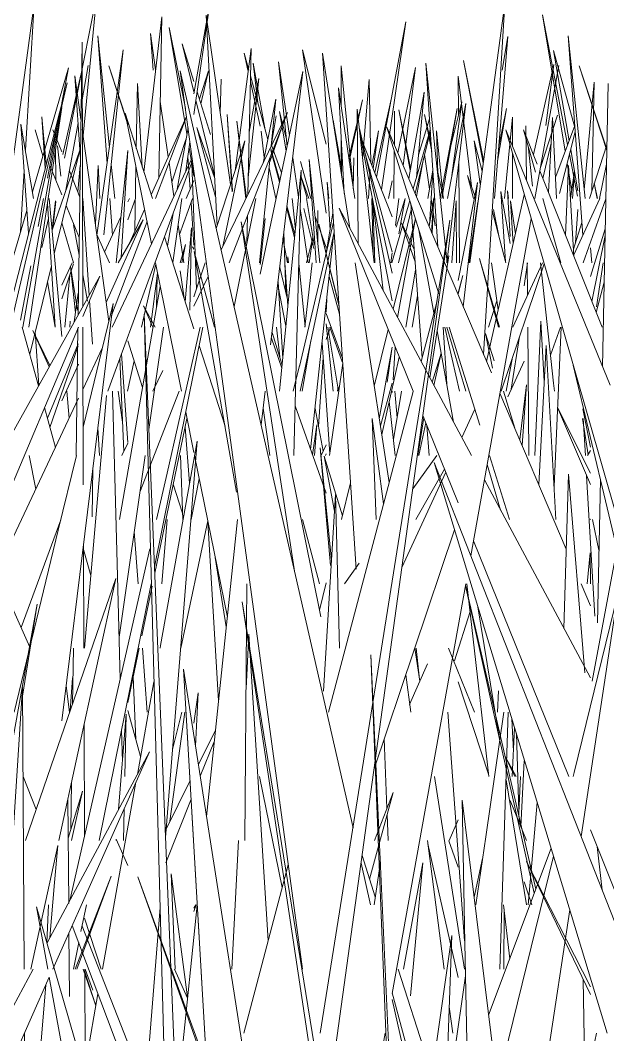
# Model space of a CAD drawing. Header units: millimetres. Extents: x -10020 to 20888, y -4665 to 12339.
# Drawn here: x 1667.69 to 1692.94, y 3071.97 to 3115.57 of the extents above; entities that cross this region are included whole.
import ezdxf

# ---------------------------------------------------------------- set-up
doc = ezdxf.new("R2010")
doc.units = ezdxf.units.MM
doc.layers.add('G-IMPT', color=8, linetype='Continuous', lineweight=9)

# ---------------------------------------------------------------- blocks, each defined once
blk = doc.blocks.new('Grass Array - 25_dwg-439225-West')
at = {"layer": 'G-IMPT'}
for p, q in [((1680.832, 3105.552), (1680.522, 3106.797)), ((1680.832, 3105.554), (1680.522, 3106.797)), ((1681.391, 3103.306), (1681, 3104.875)), ((1681.39, 3103.32), (1681.001, 3104.879))]:
    blk.add_line(p, q, dxfattribs=at)
blk = doc.blocks.new('Grass Array - 25_dwg-V17-West')
at = {"layer": 'G-IMPT'}
for p, q in [((1675.155, 3112.4), (1675.853, 3116.388)), ((1675.155, 3111.515), (1675.853, 3116.388)), ((1688.518, 3116.294), (1687.008, 3105.142)), ((1688.518, 3116.294), (1687.603, 3101.207)), ((1676.731, 3108.513), (1675.675, 3115.791)), ((1676.151, 3106.73), (1675.675, 3115.791)), ((1674.854, 3110.681), (1674.094, 3115.25)), ((1674.788, 3111.778), (1674.094, 3115.25)), ((1691.975, 3107.901), (1691.245, 3114.893)), ((1691.876, 3106.333), (1691.245, 3114.893)), ((1670.178, 3102.907), (1670.343, 3114.624)), ((1670.377, 3103.264), (1670.343, 3114.624)), ((1675.155, 3112.487), (1674.651, 3114.552)), ((1675.155, 3112.931), (1674.651, 3114.552)), ((1672.115, 3114.294), (1670.986, 3106.335)), ((1672.115, 3114.294), (1671.276, 3106.344)), ((1681.85, 3106.639), (1680.686, 3114.151)), ((1682.127, 3091.974), (1680.686, 3114.151)), ((1681.994, 3108.399), (1681.479, 3113.614)), ((1681.485, 3111.86), (1681.479, 3113.614)), ((1686.034, 3105.142), (1685.13, 3113.725)), ((1685.64, 3105.823), (1685.13, 3113.725)), ((1689.747, 3109.794), (1690.625, 3113.659)), ((1690.84, 3113.616), (1689.813, 3107.901)), ((1690.275, 3111.045), (1690.625, 3113.659)), ((1691.722, 3113.603), (1692.903, 3109.974)), ((1691.722, 3113.603), (1692.904, 3110.027)), ((1692.904, 3110.027), (1691.722, 3113.603)), ((1668.208, 3108.2), (1669.762, 3113.527)), ((1669.475, 3112.022), (1669.762, 3113.527)), ((1670.296, 3111.306), (1670.04, 3113.175)), ((1670.272, 3109.593), (1670.04, 3113.175)), ((1681.994, 3080.859), (1674.568, 3113.397)), ((1676.154, 3101.728), (1674.568, 3113.397)), ((1677.996, 3104.659), (1679.84, 3113.359)), ((1678.448, 3101.615), (1679.84, 3113.359)), ((1669.699, 3112.881), (1664.68, 3091.347)), ((1669.699, 3112.881), (1666.766, 3101.449)), ((1692.722, 3100.684), (1692.959, 3112.849)), ((1675.862, 3110.66), (1675.294, 3112.485)), ((1681.368, 3112.656), (1682.067, 3107.901)), ((1681.368, 3112.656), (1681.619, 3108.128)), ((1667.792, 3102.383), (1669.475, 3111.871)), ((1668.053, 3102.383), (1669.475, 3111.816)), ((1676.038, 3108.875), (1675.243, 3112.128)), ((1678.125, 3109.429), (1678.68, 3112.172)), ((1678.479, 3110.161), (1678.68, 3112.172)), ((1681.809, 3109.654), (1682.399, 3112.151)), ((1681.832, 3109.497), (1682.399, 3112.151)), ((1668.803, 3109.389), (1668.618, 3111.422)), ((1668.759, 3109.217), (1668.618, 3111.422)), ((1668.857, 3108.786), (1669.367, 3111.457)), ((1673.367, 3107.901), (1672.194, 3111.573)), ((1673.332, 3105.965), (1672.194, 3111.573)), ((1673.315, 3108.063), (1674.836, 3111.43)), ((1673.507, 3107.901), (1674.836, 3111.428)), ((1676.325, 3105.7), (1679.174, 3111.6)), ((1676.664, 3105.142), (1679.174, 3111.6)), ((1682.898, 3105.142), (1682.176, 3111.74)), ((1682.215, 3105.957), (1682.176, 3111.74)), ((1690.39, 3108.178), (1690.573, 3111.385)), ((1690.741, 3107.901), (1690.573, 3111.385)), ((1668.258, 3107.901), (1667.719, 3111.105)), ((1668.04, 3106.418), (1667.719, 3111.105)), ((1674.44, 3108.312), (1674.901, 3110.948)), ((1676.041, 3108.81), (1675.282, 3110.961)), ((1675.282, 3110.961), (1676.085, 3107.973)), ((1677.408, 3107.942), (1676.994, 3111.226)), ((1677.389, 3107.903), (1676.994, 3111.226)), ((1683.676, 3104.697), (1682.266, 3110.922)), ((1687.941, 3100.413), (1683.451, 3110.971)), ((1685.685, 3103.814), (1683.451, 3110.971)), ((1689.446, 3108.692), (1689.425, 3111.028)), ((1671.49, 3102.617), (1670.354, 3110.884)), ((1683.676, 3103.508), (1682.289, 3110.715)), ((1693.051, 3099.88), (1688.562, 3110.854)), ((1697.309, 3080.311), (1688.562, 3110.854)), ((1689.91, 3109.383), (1689.321, 3110.865)), ((1689.835, 3109.039), (1689.321, 3110.865)), ((1674.808, 3109.092), (1674.985, 3110.329)), ((1675.155, 3108.873), (1674.952, 3110.095)), ((1676.115, 3106.621), (1677.339, 3110.378)), ((1676.394, 3105.844), (1677.339, 3110.378)), ((1681.495, 3108.93), (1681.49, 3110.461)), ((1687.541, 3109.077), (1687.2, 3110.39)), ((1687.465, 3108.52), (1687.2, 3110.39)), ((1689.703, 3108.44), (1689.517, 3110.166)), ((1669.061, 3106.544), (1670.246, 3109.991)), ((1669.153, 3105.524), (1670.247, 3109.979)), ((1671.642, 3102.383), (1675.076, 3109.66)), ((1677.979, 3105.142), (1678.433, 3109.692)), ((1671.456, 3099.624), (1675.093, 3109.539)), ((1680.416, 3105.142), (1680.101, 3109.577)), ((1680.563, 3105.142), (1680.101, 3109.577)), ((1691.124, 3106.334), (1691.258, 3109.319)), ((1691.486, 3105.426), (1691.258, 3109.319)), ((1678.838, 3099.624), (1679.761, 3109.125)), ((1679.454, 3096.865), (1679.761, 3109.125)), ((1682.655, 3107.901), (1682.735, 3109.15)), ((1692.697, 3102.383), (1690.027, 3109.091)), ((1686.514, 3104.39), (1687.346, 3108.588)), ((1686.731, 3103.256), (1687.346, 3108.588)), ((1668.46, 3106.702), (1668.689, 3107.901)), ((1669.475, 3101.983), (1668.938, 3107.901)), ((1670.651, 3103.755), (1670.382, 3107.901)), ((1674.244, 3105.153), (1674.638, 3107.901)), ((1676.881, 3103.266), (1677.817, 3107.901)), ((1685.265, 3106.704), (1685.473, 3107.941)), ((1685.373, 3106.451), (1685.473, 3107.941)), ((1687.73, 3100.908), (1689.355, 3108.066)), ((1690.932, 3105.142), (1690.155, 3107.901)), ((1691.482, 3105.486), (1692.605, 3107.901)), ((1691.89, 3105.142), (1692.863, 3107.894)), ((1669.193, 3102.383), (1668.855, 3107.705)), ((1672.336, 3105.894), (1673.033, 3107.438)), ((1681.397, 3107.485), (1687.081, 3096.865)), ((1681.397, 3107.485), (1684.575, 3099.624)), ((1684.575, 3099.624), (1681.397, 3107.485)), ((1684.475, 3107.69), (1684.959, 3101.064)), ((1667.316, 3105.142), (1667.973, 3107.396)), ((1674.014, 3105.875), (1674.256, 3107.257)), ((1680.836, 3105.576), (1681.132, 3107.295)), ((1683.717, 3103.151), (1684.674, 3107.054)), ((1683.907, 3102.796), (1684.674, 3107.053)), ((1689.657, 3107.03), (1687.056, 3092.555)), ((1688.562, 3105.142), (1687.978, 3107.393)), ((1669.971, 3106.781), (1670.214, 3105.478)), ((1670.214, 3105.478), (1669.971, 3106.781)), ((1671.378, 3103.432), (1672.978, 3106.983)), ((1671.616, 3102.878), (1673.138, 3106.921)), ((1671.893, 3105.142), (1672.978, 3106.983)), ((1675.049, 3106.651), (1674.783, 3103.465)), ((1675.049, 3106.651), (1674.973, 3103.114)), ((1678.808, 3096.291), (1677.178, 3106.91)), ((1680.603, 3089.93), (1677.178, 3106.91)), ((1679.637, 3059.791), (1686.156, 3106.974)), ((1679.69, 3100.691), (1681.157, 3106.897)), ((1681.391, 3103.306), (1680.522, 3106.797)), ((1681.39, 3103.32), (1680.522, 3106.797)), ((1684.62, 3105.709), (1684.08, 3106.862)), ((1684.658, 3105.182), (1684.08, 3106.862)), ((1684.457, 3096.312), (1686.156, 3106.974)), ((1684.828, 3106.559), (1685.47, 3102.998)), ((1692.195, 3104.551), (1692.838, 3106.608)), ((1671.519, 3105.142), (1670.977, 3106.355)), ((1675.155, 3102.301), (1673.89, 3106.261)), ((1679.181, 3105.142), (1678.981, 3106.208)), ((1679.722, 3099.624), (1681.185, 3106.469)), ((1680.17, 3097.122), (1681.157, 3106.336)), ((1692.261, 3103.48), (1692.832, 3106.314)), ((1674.561, 3105.142), (1674.798, 3105.934)), ((1674.635, 3105.142), (1674.798, 3105.934)), ((1692.262, 3105.142), (1692.195, 3105.788)), ((1675.17, 3105.631), (1676.038, 3102.383)), ((1675.17, 3105.631), (1676.989, 3095.288)), ((1685.296, 3100.2), (1686.114, 3105.44)), ((1686.035, 3105.142), (1686.114, 3105.44)), ((1688.251, 3102.383), (1687.437, 3105.326)), ((1688.293, 3102.383), (1687.437, 3105.326)), ((1667.694, 3102.684), (1668.137, 3105.009)), ((1668.097, 3101.219), (1669.027, 3105.007)), ((1672.907, 3102.383), (1673.51, 3105.09)), ((1674.517, 3100.128), (1673.499, 3105.142)), ((1675.155, 3103.675), (1675.633, 3105.142)), ((1679.194, 3103.295), (1679.059, 3105.142)), ((1682.498, 3102.461), (1682.082, 3105.142)), ((1688.232, 3103.118), (1687.945, 3105.142)), ((1688.364, 3099.624), (1690.208, 3105.105)), ((1688.868, 3102.383), (1690.142, 3105.142)), ((1689.355, 3104.154), (1689.487, 3105.142)), ((1689.492, 3103.735), (1689.479, 3105.142)), ((1690.614, 3099.978), (1690.058, 3105.142)), ((1665.64, 3094.785), (1671.11, 3104.576)), ((1670.373, 3104.624), (1670.583, 3103.496)), ((1670.583, 3103.496), (1670.373, 3104.624)), ((1670.378, 3102.839), (1671.11, 3104.576)), ((1673.293, 3102.383), (1673.589, 3104.699)), ((1674.731, 3103.628), (1674.563, 3104.796)), ((1675.155, 3103.278), (1675.77, 3104.552)), ((1686.514, 3103.848), (1686.714, 3104.602)), ((1686.514, 3103.81), (1686.714, 3104.602)), ((1669.187, 3102.383), (1668.86, 3104.327)), ((1671.955, 3094.106), (1673.707, 3104.12)), ((1692.447, 3103.012), (1692.793, 3104.307)), ((1670.01, 3102.608), (1670.183, 3103.844)), ((1670.788, 3101.646), (1670.666, 3103.524)), ((1684.54, 3102.383), (1684.765, 3103.723)), ((1684.918, 3100.908), (1685.604, 3103.507)), ((1669.475, 3085.466), (1671.68, 3103.401)), ((1670.392, 3098.077), (1671.68, 3103.401)), ((1673.487, 3102.383), (1672.984, 3103.295)), ((1673.385, 3102.383), (1672.984, 3103.295)), ((1673.284, 3092.846), (1673.014, 3102.931)), ((1675.212, 3049.378), (1673.014, 3102.931)), ((1690.06, 3102.641), (1689.803, 3096.865)), ((1689.803, 3096.865), (1690.06, 3102.641)), ((1690.06, 3102.641), (1690.213, 3100.043)), ((1665.889, 3092.189), (1670.186, 3102.383)), ((1668.472, 3099.855), (1667.776, 3102.383)), ((1668.928, 3100.671), (1668.224, 3102.232)), ((1668.959, 3100.726), (1668.224, 3102.232)), ((1670.17, 3102.345), (1670.092, 3096.865)), ((1670.399, 3095.607), (1670.379, 3102.383)), ((1673.217, 3097.977), (1673.848, 3102.383)), ((1673.46, 3092.074), (1675.54, 3102.383)), ((1673.998, 3096.1), (1675.427, 3102.383)), ((1678.84, 3101.097), (1678.708, 3102.383)), ((1681.137, 3099.624), (1680.836, 3102.515)), ((1682.498, 3102.461), (1683.545, 3095.707)), ((1682.905, 3099.836), (1683.503, 3102.276)), ((1685.611, 3102.214), (1686.317, 3098.292)), ((1686.019, 3099.949), (1685.862, 3102.383)), ((1686.574, 3099.624), (1685.945, 3102.383)), ((1686.84, 3099.624), (1686.03, 3102.383)), ((1687.447, 3098.167), (1686.132, 3102.383)), ((1689.555, 3096.865), (1689.504, 3102.383)), ((1690.486, 3101.168), (1690.915, 3102.383)), ((1690.638, 3095.53), (1690.946, 3102.383)), ((1668.489, 3099.885), (1668.332, 3102.176)), ((1672.949, 3099.789), (1672.315, 3101.789)), ((1678.934, 3100.621), (1678.482, 3101.903)), ((1678.947, 3100.751), (1678.511, 3102.152)), ((1679.813, 3099.624), (1680.185, 3101.791)), ((1687.986, 3100.621), (1687.691, 3102.103)), ((1688.054, 3100.931), (1687.691, 3102.103)), ((1688.795, 3099.708), (1689.156, 3101.977)), ((1670.182, 3101.663), (1668.855, 3098.464)), ((1668.855, 3098.464), (1670.182, 3101.663)), ((1670.183, 3101.57), (1668.966, 3098.061)), ((1670.387, 3099.725), (1671.215, 3101.478)), ((1676.492, 3098.117), (1675.381, 3101.594)), ((1676.154, 3101.728), (1679.815, 3074.793)), ((1680.88, 3098.603), (1680.66, 3101.698)), ((1683.122, 3098.435), (1683.676, 3101.515)), ((1683.663, 3101.439), (1683.46, 3100.007)), ((1683.808, 3101.522), (1683.713, 3100.11)), ((1689.98, 3095.617), (1690.294, 3101.586)), ((1690.719, 3094.106), (1690.294, 3101.586)), ((1672.137, 3097.029), (1671.969, 3101.023)), ((1672.315, 3097.424), (1672.043, 3101.224)), ((1672.293, 3099.624), (1672.585, 3100.937)), ((1683.984, 3101.086), (1683.225, 3097.77)), ((1685.394, 3100.018), (1685.778, 3101.254)), ((1685.474, 3099.867), (1685.778, 3101.254)), ((1688.571, 3099.624), (1688.856, 3101.087)), ((1688.644, 3099.382), (1689.355, 3100.911)), ((1669.475, 3099.207), (1670.188, 3100.791)), ((1673.824, 3100.522), (1673.391, 3099.624)), ((1679.418, 3099.624), (1679.697, 3100.734)), ((1680.988, 3096.865), (1681.552, 3100.829)), ((1692.913, 3094.613), (1691.457, 3100.743)), ((1674.517, 3100.128), (1674.62, 3099.624)), ((1669.689, 3099.624), (1669.794, 3098.467)), ((1671.856, 3092.216), (1671.66, 3099.624)), ((1672.084, 3098.295), (1671.902, 3099.624)), ((1672.832, 3095.283), (1674.519, 3099.624)), ((1678.212, 3099.624), (1678.041, 3098.183)), ((1681.333, 3099.624), (1681.361, 3099.809)), ((1681.354, 3099.624), (1681.361, 3099.809)), ((1683.676, 3099.977), (1683.168, 3098.137)), ((1683.426, 3095.257), (1684.577, 3099.618)), ((1683.68, 3099.624), (1683.676, 3099.564)), ((1683.729, 3097.554), (1684.076, 3099.624)), ((1683.885, 3098.484), (1683.79, 3099.624)), ((1688.952, 3098.035), (1688.459, 3099.624)), ((1689.159, 3097.548), (1689.457, 3099.903)), ((1689.263, 3097.303), (1689.457, 3099.903)), ((1690.614, 3099.978), (1690.653, 3099.624)), ((1670.198, 3099.324), (1666.665, 3091.838)), ((1670.448, 3088.588), (1671.389, 3099.44)), ((1683.55, 3099.189), (1683.804, 3096.865)), ((1688.311, 3099.541), (1691.163, 3092.835)), ((1669.201, 3097.211), (1668.728, 3098.925)), ((1674.802, 3098.725), (1675.155, 3096.985)), ((1678.126, 3098.902), (1678.422, 3096.865)), ((1680.836, 3095.238), (1679.507, 3098.999)), ((1680.706, 3097.043), (1680.359, 3098.885)), ((1686.672, 3097.629), (1687.235, 3098.848)), ((1690.777, 3098.923), (1692.195, 3095.622)), ((1690.777, 3098.923), (1692.195, 3096.109)), ((1692.195, 3097.224), (1691.868, 3098.867)), ((1673.471, 3091.804), (1674.856, 3098.458)), ((1680.88, 3098.603), (1680.998, 3096.933)), ((1683.3, 3094.782), (1682.82, 3098.449)), ((1682.984, 3094.106), (1682.82, 3098.449)), ((1684.776, 3096.865), (1685.031, 3098.496)), ((1684.997, 3098.581), (1685.783, 3096.636)), ((1686.514, 3094.825), (1684.997, 3098.581)), ((1692.095, 3096.898), (1691.857, 3098.455)), ((1691.893, 3098.455), (1691.985, 3096.865)), ((1671.022, 3098.049), (1671.099, 3096.865)), ((1674.968, 3095.675), (1674.779, 3098.087)), ((1680.254, 3096.886), (1680.442, 3098.185)), ((1680.341, 3096.865), (1680.442, 3098.185)), ((1684.816, 3096.865), (1685.123, 3098.267)), ((1685.266, 3096.865), (1685.172, 3098.147)), ((1673.716, 3088.696), (1675.293, 3097.485)), ((1673.937, 3080.45), (1675.293, 3097.485)), ((1672.315, 3097.397), (1672.058, 3096.865)), ((1681.064, 3092.361), (1680.587, 3097.199)), ((1681.019, 3092.142), (1680.587, 3097.199)), ((1680.624, 3096.865), (1680.836, 3097.326)), ((1692.076, 3096.865), (1692.195, 3097.073)), ((1668.076, 3096.865), (1668.356, 3095.422)), ((1669.323, 3093.657), (1670.099, 3096.865)), ((1671.94, 3089.051), (1673.058, 3096.865)), ((1674.671, 3094.106), (1674.583, 3096.865)), ((1675.18, 3096.865), (1676.591, 3089.915)), ((1681.54, 3094.27), (1680.75, 3096.837)), ((1681.193, 3094.464), (1680.75, 3096.837)), ((1680.807, 3096.865), (1680.836, 3096.934)), ((1684.561, 3095.426), (1685.597, 3096.865)), ((1688.838, 3088.019), (1685.483, 3096.557)), ((1692.925, 3072.034), (1685.483, 3096.557)), ((1686.514, 3094.825), (1685.783, 3096.636)), ((1688.715, 3094.106), (1687.854, 3096.865)), ((1670.782, 3094.222), (1670.81, 3096.328)), ((1673.998, 3096.1), (1673.545, 3094.106)), ((1678.808, 3096.291), (1679.497, 3091.802)), ((1684.457, 3096.312), (1680.588, 3072.034)), ((1684.094, 3092.046), (1685.984, 3096.139)), ((1684.696, 3094.106), (1685.931, 3096.269)), ((1688.337, 3094.518), (1687.761, 3096.481)), ((1675.384, 3095.858), (1675.03, 3094.106)), ((1681.5, 3094.106), (1681.886, 3095.682)), ((1687.642, 3095.817), (1692.195, 3087.31)), ((1691.06, 3089.431), (1691.26, 3096.06)), ((1691.954, 3087.517), (1691.26, 3096.06)), ((1692.036, 3095.992), (1692.389, 3089.951)), ((1692.508, 3089.672), (1692.627, 3095.817)), ((1674.268, 3095.631), (1674.662, 3094.385)), ((1683.426, 3095.257), (1680.937, 3085.829)), ((1680.72, 3086.738), (1681.237, 3095.184)), ((1681.41, 3088.588), (1681.237, 3095.184)), ((1692.913, 3094.613), (1695.033, 3085.689)), ((1667.73, 3089.465), (1669.429, 3094.098)), ((1673.772, 3091.347), (1674.002, 3094.106)), ((1674.589, 3088.588), (1675.749, 3094.06)), ((1675.695, 3081.35), (1677.029, 3094.106)), ((1676.214, 3086.314), (1675.759, 3094.012)), ((1680.557, 3091.347), (1679.815, 3094.106)), ((1692.195, 3094.123), (1692.188, 3094.106)), ((1692.565, 3092.801), (1692.281, 3094.106)), ((1667.431, 3085.829), (1669.323, 3093.657)), ((1672.75, 3091.347), (1672.589, 3093.59)), ((1686.36, 3093.667), (1682.894, 3083.361)), ((1670.42, 3088.588), (1670.407, 3093.047)), ((1691.266, 3083.07), (1687.172, 3093.199)), ((1691.266, 3083.07), (1687.172, 3093.199)), ((1693.375, 3093.056), (1692.269, 3087.171)), ((1673.258, 3092.846), (1669.835, 3077.792)), ((1670.718, 3091.701), (1670.407, 3092.828)), ((1673.284, 3092.846), (1674.211, 3058.239)), ((1692.192, 3092.68), (1692.055, 3091.347)), ((1692.055, 3091.347), (1692.192, 3092.68)), ((1692.192, 3092.68), (1692.197, 3091.347)), ((1671.856, 3092.216), (1671.987, 3087.257)), ((1676.547, 3089.496), (1676.071, 3092.476)), ((1682.26, 3092.229), (1681.624, 3091.347)), ((1668.107, 3088.625), (1666.634, 3091.906)), ((1669.164, 3083.941), (1671.799, 3091.58)), ((1669.346, 3080.311), (1671.799, 3091.58)), ((1671.086, 3080.311), (1673.313, 3091.347)), ((1677.42, 3089.571), (1677.434, 3091.347)), ((1680.546, 3090.213), (1680.836, 3091.396)), ((1686.839, 3091.347), (1683.676, 3073.745)), ((1687.163, 3088.971), (1686.892, 3091.347)), ((1691.795, 3091.347), (1692.195, 3090.407)), ((1672.91, 3089.111), (1673.355, 3091.248)), ((1688.154, 3085.315), (1686.823, 3091.259)), ((1689.846, 3078.221), (1686.829, 3091.292)), ((1691.499, 3083.243), (1693.383, 3090.901)), ((1691.797, 3080.488), (1693.383, 3090.901)), ((1667.272, 3084.099), (1668.411, 3090.48)), ((1667.781, 3086.516), (1668.411, 3090.48)), ((1678.473, 3082.926), (1677.229, 3090.58)), ((1680.441, 3069.275), (1677.229, 3090.58)), ((1686.356, 3088.038), (1687.027, 3090.161)), ((1688.302, 3084.589), (1687.362, 3090.366)), ((1677.42, 3089.571), (1677.345, 3080.311)), ((1677.516, 3089.179), (1677.398, 3086.852)), ((1677.398, 3086.852), (1677.516, 3089.179)), ((1677.516, 3089.179), (1678.345, 3076.013)), ((1673.716, 3088.696), (1673.697, 3088.588)), ((1687.163, 3088.971), (1687.835, 3083.07)), ((1669.975, 3088.588), (1669.941, 3086.195)), ((1672.315, 3086.254), (1672.801, 3088.588)), ((1673.145, 3085.829), (1672.947, 3088.588)), ((1683.091, 3081.093), (1682.763, 3088.297)), ((1684.156, 3053.392), (1682.763, 3088.297)), ((1684.649, 3088.58), (1684.868, 3087.166)), ((1684.71, 3088.588), (1684.857, 3087.237)), ((1686.092, 3088.588), (1687.212, 3085.829)), ((1684.428, 3086.166), (1685.194, 3087.905)), ((1688.838, 3088.019), (1694.485, 3073.648)), ((1674.704, 3087.678), (1678.647, 3062.488)), ((1674.704, 3087.678), (1675.119, 3080.567)), ((1676.581, 3055.48), (1674.704, 3087.678)), ((1684.263, 3087.431), (1684.472, 3085.829)), ((1669.808, 3085.829), (1669.659, 3086.969)), ((1669.836, 3085.89), (1669.932, 3087.312)), ((1672.545, 3087.357), (1672.658, 3084.653)), ((1673.437, 3087.139), (1672.722, 3083.157)), ((1686.514, 3087.133), (1687.824, 3083.169)), ((1667.32, 3079.742), (1667.778, 3086.899)), ((1667.85, 3074.793), (1667.778, 3086.899)), ((1675.155, 3085.366), (1675.333, 3086.663)), ((1675.221, 3084.374), (1675.333, 3086.663)), ((1688.242, 3086.753), (1688.209, 3085.829)), ((1671.913, 3081.647), (1672.245, 3085.744)), ((1672.184, 3083.07), (1672.245, 3085.744)), ((1672.86, 3083.922), (1672.315, 3085.901)), ((1674.12, 3081.142), (1674.765, 3085.829)), ((1674.238, 3084.23), (1674.638, 3085.829)), ((1686.789, 3076.004), (1686.071, 3085.829)), ((1687.701, 3080.468), (1688.483, 3085.829)), ((1688.302, 3074.793), (1688.669, 3085.829)), ((1670.444, 3080.471), (1670.43, 3085.291)), ((1688.154, 3085.315), (1689.782, 3078.048)), ((1688.889, 3084.157), (1688.825, 3085.547)), ((1672.045, 3085.065), (1672.081, 3083.719)), ((1675.345, 3083.589), (1676.083, 3085.065)), ((1688.832, 3083.07), (1688.942, 3085.161)), ((1689.134, 3081.093), (1689.015, 3084.92)), ((1675.425, 3083.077), (1676.036, 3084.607)), ((1683.45, 3081.708), (1683.338, 3084.683)), ((1669.164, 3083.941), (1667.912, 3080.311)), ((1669.092, 3074.793), (1673.247, 3084.134)), ((1669.846, 3077.792), (1673.247, 3084.134)), ((1688.953, 3083.07), (1688.513, 3083.958)), ((1689.001, 3083.07), (1688.513, 3083.958)), ((1689.355, 3083.745), (1689.206, 3080.916)), ((1668.375, 3081.654), (1667.818, 3083.07)), ((1677.98, 3083.07), (1678.949, 3078.3)), ((1685.503, 3083.07), (1686.786, 3074.793)), ((1689.121, 3081.507), (1689.191, 3083.07)), ((1689.121, 3081.507), (1689.191, 3083.07)), ((1691.499, 3083.243), (1691.457, 3083.07)), ((1669.894, 3082.829), (1669.865, 3080.796)), ((1672.662, 3082.82), (1671.222, 3074.793)), ((1673.968, 3080.838), (1674.985, 3082.87)), ((1678.473, 3082.926), (1680.693, 3069.275)), ((1689.447, 3077.552), (1688.572, 3082.928)), ((1669.75, 3080.413), (1670.358, 3082.441)), ((1669.885, 3080.311), (1670.358, 3082.441)), ((1682.708, 3078.652), (1683.712, 3082.386)), ((1682.911, 3080.311), (1683.712, 3082.386)), ((1669.738, 3082.111), (1669.771, 3077.616)), ((1673.941, 3079.361), (1675.03, 3082.09)), ((1688.193, 3069.802), (1686.69, 3082.054)), ((1686.804, 3075.919), (1686.69, 3082.054)), ((1689.451, 3080.311), (1688.748, 3082.043)), ((1689.915, 3081.952), (1689.519, 3077.552)), ((1672.121, 3080.311), (1672.152, 3081.673)), ((1683.503, 3080.311), (1683.46, 3081.448)), ((1683.091, 3081.093), (1684.385, 3052.721)), ((1686.514, 3081.207), (1686.121, 3080.311)), ((1676.581, 3055.48), (1675.119, 3080.567)), ((1687.701, 3080.468), (1687.276, 3077.552)), ((1693.497, 3077.552), (1692.195, 3080.772)), ((1693.497, 3077.552), (1692.195, 3080.772)), ((1668.144, 3074.793), (1669.3, 3080.101)), ((1669.3, 3080.101), (1669.165, 3078.511)), ((1671.81, 3080.374), (1671.805, 3080.311)), ((1671.81, 3080.374), (1672.315, 3079.248)), ((1676.786, 3074.793), (1677.066, 3080.311)), ((1676.786, 3074.793), (1677.066, 3080.311)), ((1685.195, 3080.311), (1685.917, 3074.793)), ((1686.514, 3074.429), (1685.212, 3080.181)), ((1686.514, 3079.164), (1686.114, 3080.297)), ((1687.823, 3072.815), (1690.51, 3079.994)), ((1692.484, 3080.057), (1692.702, 3078.184)), ((1682.948, 3077.902), (1682.383, 3079.67)), ((1690.615, 3079.648), (1684.323, 3054.072)), ((1687.566, 3079.541), (1687.201, 3077.883)), ((1679.206, 3079.273), (1677.294, 3072.034)), ((1682.749, 3077.552), (1682.339, 3079.348)), ((1682.897, 3077.552), (1683.168, 3079.398)), ((1684.157, 3074.793), (1684.998, 3079.359)), ((1684.47, 3073.64), (1684.998, 3079.359)), ((1692.195, 3073.692), (1689.451, 3079.421)), ((1692.195, 3074.028), (1689.451, 3079.421)), ((1670.043, 3074.793), (1671.601, 3078.779)), ((1670.125, 3074.793), (1671.601, 3078.779)), ((1674.729, 3073.166), (1672.745, 3078.753)), ((1683.247, 3049.962), (1672.745, 3078.753)), ((1674.883, 3073.587), (1674.17, 3078.883)), ((1674.353, 3074.793), (1674.17, 3078.883)), ((1668.964, 3076.147), (1669.165, 3078.511)), ((1689.355, 3078.537), (1689.68, 3077.552)), ((1669.846, 3077.792), (1668.839, 3075.914)), ((1674.737, 3055.48), (1668.39, 3077.468)), ((1668.874, 3074.793), (1668.39, 3077.468)), ((1668.832, 3075.939), (1668.907, 3077.552)), ((1670.298, 3076.408), (1670.529, 3077.552)), ((1673.047, 3069.275), (1673.697, 3077.434)), ((1674.432, 3069.275), (1675.296, 3077.533)), ((1675.155, 3077.405), (1675.239, 3077.552)), ((1675.155, 3077.268), (1675.245, 3077.552)), ((1688.465, 3077.552), (1688.729, 3075.235)), ((1688.478, 3074.793), (1688.485, 3077.375)), ((1671.172, 3074.793), (1670.454, 3076.981)), ((1688.999, 3062.115), (1691.317, 3077.334)), ((1669.926, 3076.667), (1673.737, 3066.516)), ((1673.965, 3067.427), (1670.345, 3076.64)), ((1669.781, 3076.341), (1669.801, 3073.62)), ((1684.069, 3060.998), (1686.24, 3076.232)), ((1686.058, 3071.098), (1686.24, 3076.232)), ((1669.972, 3074.793), (1670.202, 3075.931)), ((1686.804, 3075.919), (1687.009, 3064.99)), ((1668.238, 3074.793), (1666.634, 3071.802)), ((1670.941, 3073.226), (1670.388, 3074.793)), ((1670.473, 3070.619), (1670.461, 3074.793)), ((1670.814, 3073.882), (1670.476, 3074.793)), ((1674.315, 3074.793), (1674.878, 3073.538)), ((1685.389, 3070.261), (1683.941, 3074.793)), ((1666.833, 3069.713), (1668.937, 3074.445)), ((1669.36, 3072.109), (1668.937, 3074.445)), ((1670.938, 3073.214), (1670.461, 3074.668)), ((1686.831, 3074.504), (1686.068, 3069.275)), ((1691.976, 3069.726), (1691.881, 3074.349)), ((1668.28, 3068.085), (1668.792, 3074.118)), ((1671.03, 3073.725), (1670.432, 3070.393)), ((1685.014, 3067.629), (1683.676, 3073.489)), ((1683.68, 3073.768), (1684.88, 3069.275)), ((1674.729, 3073.166), (1683.666, 3048)), ((1686.131, 3073.164), (1686.279, 3072.034)), ((1667.89, 3067.967), (1667.866, 3072.034)), ((1669.36, 3072.109), (1673.72, 3048)), ((1683.369, 3072.034), (1681.882, 3063.757)), ((1691.468, 3067.306), (1692.46, 3072.034))]:
    blk.add_line(p, q, dxfattribs=at)
blk = doc.blocks.new('Grass Array - Grass Array-439229-West')
for name in ['Grass Array - 25_dwg-V17-West', 'Grass Array - 25_dwg-439225-West']:
    blk.add_blockref(name, (0, 0))
blk = doc.blocks.new('Grass Array - Grass Array-V20-West')
blk.add_blockref('Grass Array - 25_dwg-439225-West', (0, 0))
blk.add_blockref('Grass Array - 25_dwg-439225-West', (0, 0))
blk = doc.blocks.new('Grass Array - Grass Array-440235-West')
blk.add_blockref('Grass Array - 25_dwg-439225-West', (0, 0))
blk.add_blockref('Grass Array - 25_dwg-439225-West', (0, 0))
blk.add_blockref('Grass Array - 25_dwg-439225-West', (0, 0))
blk.add_blockref('Grass Array - 25_dwg-439225-West', (0, 0))
blk.add_blockref('Grass Array - 25_dwg-439225-West', (0, 0))
blk.add_blockref('Grass Array - 25_dwg-439225-West', (0, 0))
blk = doc.blocks.new('Grass Array - 25_dwg-V41-West')
at = {"layer": 'G-IMPT'}
for p, q in [((1669.584, 3109.634), (1670.967, 3116.58)), ((1670.392, 3110.609), (1670.967, 3116.58)), ((1673.002, 3109.041), (1673.77, 3115.713)), ((1673.648, 3108.8), (1673.77, 3115.713)), ((1683.002, 3108.827), (1684.268, 3115.506)), ((1683.218, 3108.278), (1684.268, 3115.506)), ((1673.508, 3113.438), (1673.281, 3115.003)), ((1673.406, 3113.419), (1673.281, 3115.003)), ((1688.074, 3107.901), (1688.644, 3114.87)), ((1688.402, 3113.419), (1688.644, 3114.87)), ((1677.703, 3113.723), (1677.902, 3112.018)), ((1677.703, 3113.723), (1678.22, 3110.851)), ((1678.794, 3113.782), (1679.158, 3110.142)), ((1678.794, 3113.782), (1679.259, 3110.619)), ((1683.922, 3109.863), (1684.68, 3113.535)), ((1684.149, 3109.328), (1684.68, 3113.535)), ((1675.387, 3112.188), (1675.781, 3113.389)), ((1675.452, 3111.978), (1675.781, 3113.389)), ((1676.286, 3111.582), (1676.332, 3113.03)), ((1682.927, 3109.019), (1683.648, 3112.235)), ((1684.39, 3108.762), (1685.058, 3112.478)), ((1684.72, 3108.804), (1685.058, 3112.478)), ((1674.052, 3109.696), (1673.706, 3112.08)), ((1686.176, 3110.056), (1686.666, 3112.067)), ((1686.243, 3108.902), (1686.666, 3112.067)), ((1683.78, 3111.666), (1683.77, 3110.222)), ((1684.471, 3109.208), (1683.959, 3111.723)), ((1684.456, 3109.129), (1683.959, 3111.723)), ((1688.506, 3107.901), (1688.843, 3111.398)), ((1688.844, 3110.164), (1688.843, 3111.398)), ((1678.412, 3109.489), (1679.036, 3111.238)), ((1684.811, 3109.787), (1685.285, 3111.329)), ((1690.708, 3108.853), (1691.528, 3111.049)), ((1678.042, 3110.805), (1678.174, 3109.67)), ((1682.332, 3110.531), (1683.676, 3107.114)), ((1684.579, 3108.317), (1685.315, 3110.862)), ((1684.664, 3108.118), (1685.317, 3110.824)), ((1690.868, 3108.122), (1691.549, 3110.77)), ((1674.21, 3108.609), (1674.813, 3110.442)), ((1678.482, 3110.192), (1678.919, 3109.016)), ((1682.464, 3110.047), (1683.676, 3105.608)), ((1683.676, 3105.608), (1682.464, 3110.047)), ((1692.165, 3107.901), (1692.908, 3110.22)), ((1671.813, 3105.142), (1672.306, 3109.972)), ((1672.028, 3105.372), (1672.306, 3109.972)), ((1678.467, 3110.039), (1678.848, 3108.681)), ((1678.848, 3108.681), (1678.467, 3110.039)), ((1679.4, 3109.654), (1679.648, 3107.965)), ((1683.768, 3109.957), (1683.752, 3107.901)), ((1684.718, 3107.991), (1685.029, 3109.631)), ((1688.845, 3107.901), (1688.844, 3109.868)), ((1670.159, 3108.19), (1670.268, 3109.324)), ((1674.297, 3108.01), (1674.089, 3109.445)), ((1692.585, 3107.901), (1692.892, 3109.38)), ((1680.028, 3107.901), (1679.765, 3108.844)), ((1680.097, 3107.901), (1679.765, 3108.844)), ((1685.216, 3107.901), (1685.427, 3109.12)), ((1685.274, 3106.756), (1685.431, 3109.061)), ((1687.269, 3107.901), (1686.919, 3108.894)), ((1687.171, 3107.901), (1686.919, 3108.894)), ((1675.155, 3108.679), (1674.824, 3107.901)), ((1680.957, 3107.901), (1680.884, 3108.603)), ((1681.004, 3106.556), (1680.884, 3108.603)), ((1683.517, 3107.901), (1683.676, 3108.673)), ((1692.497, 3107.901), (1692.359, 3108.567)), ((1692.492, 3107.901), (1692.359, 3108.567)), ((1675.094, 3107.901), (1674.536, 3106.366)), ((1679.382, 3107.901), (1679.514, 3106.578)), ((1683.823, 3106.741), (1683.969, 3107.901)), ((1683.851, 3106.669), (1684.231, 3107.901)), ((1683.963, 3106.385), (1684.236, 3107.901)), ((1688.548, 3105.196), (1688.348, 3108.209)), ((1688.743, 3105.98), (1688.348, 3108.209)), ((1688.633, 3108.243), (1688.683, 3107.901)), ((1688.633, 3108.243), (1688.753, 3106.267)), ((1669.057, 3106.587), (1669.207, 3107.81)), ((1669.084, 3106.649), (1669.215, 3107.783)), ((1679.155, 3107.586), (1679.494, 3106.378)), ((1679.494, 3106.378), (1679.155, 3107.586)), ((1679.72, 3107.479), (1680.063, 3105.142)), ((1683.662, 3105.142), (1684.435, 3107.818)), ((1688.874, 3105.95), (1688.763, 3107.805)), ((1688.973, 3106.382), (1688.763, 3107.805)), ((1680.836, 3105.805), (1680.351, 3107.182)), ((1680.481, 3105.927), (1680.487, 3107.388)), ((1683.946, 3105.142), (1684.495, 3107.417)), ((1674.714, 3105.142), (1674.477, 3106.776)), ((1691.468, 3105.726), (1691.836, 3106.874)), ((1679.098, 3103.885), (1679.02, 3106.445)), ((1675.09, 3105.827), (1675.155, 3105.738)), ((1675.09, 3105.827), (1675.155, 3105.715)), ((1683.621, 3105.142), (1683.676, 3105.577)), ((1670.148, 3103.104), (1669.851, 3104.988)), ((1679.174, 3103.57), (1678.843, 3104.948)), ((1679.66, 3105.108), (1679.93, 3102.406)), ((1679.928, 3102.383), (1680.236, 3105.142)), ((1684.26, 3102.383), (1684.684, 3104.831)), ((1692.459, 3103.257), (1692.741, 3105.142)), ((1669.6, 3102.383), (1669.814, 3104.607)), ((1673.549, 3103.218), (1673.573, 3104.571)), ((1681.415, 3102.94), (1680.965, 3104.548)), ((1678.974, 3101.03), (1678.769, 3104.324)), ((1679.109, 3102.419), (1678.781, 3104.128)), ((1680.836, 3103.017), (1680.873, 3103.561)), ((1681.523, 3101.074), (1680.836, 3102.968)), ((1681.523, 3100.893), (1680.993, 3102.383)), ((1680.505, 3098.108), (1680.705, 3101.069))]:
    blk.add_line(p, q, dxfattribs=at)
blk = doc.blocks.new('Grass Array - Grass Array-440908-West')
blk.add_blockref('Grass Array - 25_dwg-V41-West', (0, 0))
blk = doc.blocks.new('Grass Array - 25_dwg-V29-West')
at = {"layer": 'G-IMPT'}
for p in [(1697.035, 3108.235), (1697.03, 3108.2)]:
    blk.add_line(p, (1696.816, 3111.512), dxfattribs=at)
blk = doc.blocks.new('Grass Array - 25_dwg-V48-West')
at = {"layer": 'G-IMPT'}
for p, q in [((1668.292, 3116.294), (1667.343, 3109.286)), ((1668.292, 3116.294), (1667.908, 3109.977)), ((1691.22, 3110.223), (1690.136, 3115.803)), ((1691.114, 3109.939), (1690.136, 3115.803)), ((1671.519, 3110.095), (1671.019, 3114.893)), ((1671.422, 3109.413), (1671.019, 3114.893)), ((1676.922, 3109.099), (1677.614, 3114.36)), ((1677.477, 3113.419), (1677.318, 3114.158)), ((1677.519, 3113.419), (1677.318, 3114.158)), ((1677.472, 3108.075), (1677.614, 3114.36)), ((1679.826, 3114.301), (1680.836, 3110.245)), ((1679.826, 3114.301), (1680.836, 3107.28)), ((1680.836, 3107.28), (1679.826, 3114.301)), ((1690.607, 3114.264), (1691.535, 3110.953)), ((1690.607, 3114.264), (1691.283, 3110.392)), ((1691.283, 3110.392), (1690.607, 3114.264)), ((1670.614, 3113.616), (1670.351, 3112.153)), ((1671.495, 3113.603), (1672.315, 3111.085)), ((1671.495, 3113.603), (1672.315, 3111.124)), ((1672.315, 3111.124), (1671.495, 3113.603)), ((1687.605, 3109.553), (1686.736, 3113.837)), ((1687.589, 3109.436), (1686.736, 3113.837)), ((1669.521, 3109.794), (1670.297, 3113.216)), ((1678.331, 3110.445), (1677.587, 3113.172)), ((1687.082, 3108.432), (1686.515, 3113.171)), ((1686.526, 3111.492), (1686.515, 3113.171)), ((1672.678, 3110.056), (1672.733, 3112.849)), ((1672.936, 3109.248), (1672.733, 3112.849)), ((1677.488, 3108.813), (1677.951, 3113.069)), ((1677.532, 3110.751), (1677.951, 3113.069)), ((1677.996, 3111.022), (1677.581, 3112.938)), ((1682.683, 3113.014), (1682.406, 3109.647)), ((1682.406, 3109.647), (1682.683, 3113.014)), ((1682.683, 3113.014), (1682.766, 3109.428)), ((1691.935, 3108.285), (1692.36, 3112.908)), ((1692.266, 3108.216), (1692.36, 3112.908)), ((1686.033, 3105.145), (1686.838, 3111.995)), ((1686.05, 3107.901), (1686.838, 3111.995)), ((1676.78, 3108.663), (1676.59, 3111.512)), ((1676.775, 3108.647), (1676.59, 3111.512)), ((1678.48, 3110.168), (1678.69, 3111.456)), ((1679.122, 3110.502), (1678.835, 3111.647)), ((1679.119, 3109.958), (1678.835, 3111.647)), ((1685.354, 3110.256), (1685.068, 3111.515)), ((1685.376, 3109.921), (1685.068, 3111.515)), ((1686.465, 3111.773), (1685.745, 3107.901)), ((1685.814, 3107.901), (1686.465, 3111.773)), ((1688.206, 3109.518), (1688.598, 3111.778)), ((1688.258, 3110.15), (1688.598, 3111.778)), ((1690.054, 3109.244), (1690.79, 3111.492)), ((1670.171, 3111.153), (1669.651, 3108.26)), ((1681.494, 3109.222), (1681.133, 3111.269)), ((1668.656, 3109.735), (1668.335, 3110.854)), ((1669.475, 3109.909), (1669.094, 3110.865)), ((1682.807, 3109.323), (1683.094, 3110.818)), ((1682.854, 3109.203), (1683.094, 3110.818)), ((1685.874, 3107.967), (1685.578, 3110.817)), ((1685.645, 3108.976), (1685.578, 3110.817)), ((1669.22, 3108.692), (1669.207, 3110.042)), ((1669.431, 3108.864), (1669.291, 3110.166)), ((1690.158, 3108.76), (1690.51, 3110.282)), ((1674.993, 3108.299), (1674.898, 3109.715)), ((1678.832, 3108.607), (1678.46, 3109.97)), ((1682.004, 3108.329), (1682.028, 3109.653)), ((1685.287, 3108.311), (1685.061, 3109.796)), ((1691.65, 3108.008), (1691.301, 3109.805)), ((1691.351, 3110), (1691.66, 3108.23)), ((1691.66, 3108.23), (1691.351, 3110)), ((1669.475, 3108.069), (1668.96, 3109.326)), ((1670.918, 3106.783), (1671.032, 3109.319)), ((1671.115, 3107.901), (1671.032, 3109.319)), ((1671.748, 3107.901), (1671.595, 3109.367)), ((1672.609, 3106.499), (1672.663, 3109.262)), ((1675.265, 3104.01), (1675.065, 3109.417)), ((1678.67, 3107.901), (1678.385, 3109.219)), ((1680.184, 3107.901), (1679.733, 3109.504)), ((1686.567, 3105.142), (1686.539, 3109.45)), ((1691.395, 3108.252), (1691.201, 3109.415)), ((1667.856, 3109.108), (1667.697, 3106.485)), ((1670.249, 3107.964), (1669.8, 3109.091)), ((1685.889, 3107.901), (1685.618, 3109.095)), ((1691.348, 3107.901), (1691.508, 3109.098)), ((1691.429, 3107.901), (1691.51, 3109.088)), ((1671.649, 3106.333), (1671.534, 3107.901)), ((1672.315, 3106.985), (1672.639, 3107.901)), ((1672.315, 3107.765), (1672.378, 3107.901)), ((1680.324, 3105.926), (1679.997, 3107.901)), ((1682.801, 3107.901), (1682.856, 3105.532)), ((1685.529, 3106.728), (1685.351, 3107.89)), ((1670.225, 3106.235), (1669.664, 3107.605)), ((1675.155, 3105.907), (1675.032, 3107.731)), ((1679.48, 3106.233), (1679.142, 3107.472)), ((1680.306, 3105.765), (1679.878, 3107.477)), ((1682.931, 3105.142), (1682.84, 3107.853)), ((1683.296, 3103.937), (1682.866, 3107.714)), ((1685.389, 3106.413), (1685.459, 3107.718)), ((1686.235, 3105.142), (1686.421, 3107.8)), ((1686.445, 3105.142), (1686.421, 3107.8)), ((1686.974, 3105.142), (1687.361, 3107.753)), ((1688.28, 3106.228), (1688.036, 3107.434)), ((1691.56, 3106.013), (1691.652, 3107.44)), ((1668.613, 3105.795), (1668.897, 3107.046)), ((1671.311, 3105.606), (1672.015, 3107.119)), ((1677.424, 3105.955), (1677.451, 3107.167)), ((1678.018, 3105.142), (1678.221, 3107.046)), ((1669.971, 3105.142), (1669.48, 3106.855)), ((1679.993, 3105.142), (1680.263, 3106.232)), ((1680.115, 3105.142), (1680.263, 3106.232)), ((1679.224, 3105.142), (1679.196, 3105.407)), ((1679.207, 3105.142), (1679.196, 3105.407)), ((1669.475, 3104.188), (1669.915, 3105.142)), ((1669.475, 3103.598), (1669.982, 3105.105)), ((1670.064, 3102.99), (1669.85, 3104.978)), ((1677.996, 3105.075), (1678.018, 3105.142)), ((1686.516, 3105.142), (1686.514, 3105.147)), ((1687.811, 3102.383), (1688.177, 3103.503)), ((1669.833, 3102.641), (1669.822, 3102.383)), ((1669.822, 3102.383), (1669.833, 3102.641)), ((1681.029, 3102.383), (1680.836, 3101.85)), ((1681.365, 3099.624), (1680.909, 3102.383))]:
    blk.add_line(p, q, dxfattribs=at)
blk = doc.blocks.new('Grass Array - Grass Array-V49-West')
for name, p in [('Grass Array - 25_dwg-V48-West', (0, 0)), ('Grass Array - 25_dwg-V29-West', (-20.226, 0)), ('Grass Array - 25_dwg-V29-West', (-20.226, 0)), ('Grass Array - 25_dwg-V29-West', (-20.226, 0))]:
    blk.add_blockref(name, p)

msp = doc.modelspace()

# ---------------------------------------------------------------- block references
for name in ['Grass Array - Grass Array-439229-West', 'Grass Array - Grass Array-440908-West', 'Grass Array - Grass Array-V49-West', 'Grass Array - Grass Array-V20-West', 'Grass Array - Grass Array-440235-West']:
    msp.add_blockref(name, (0, 0))

doc.saveas('drawing.dxf')
